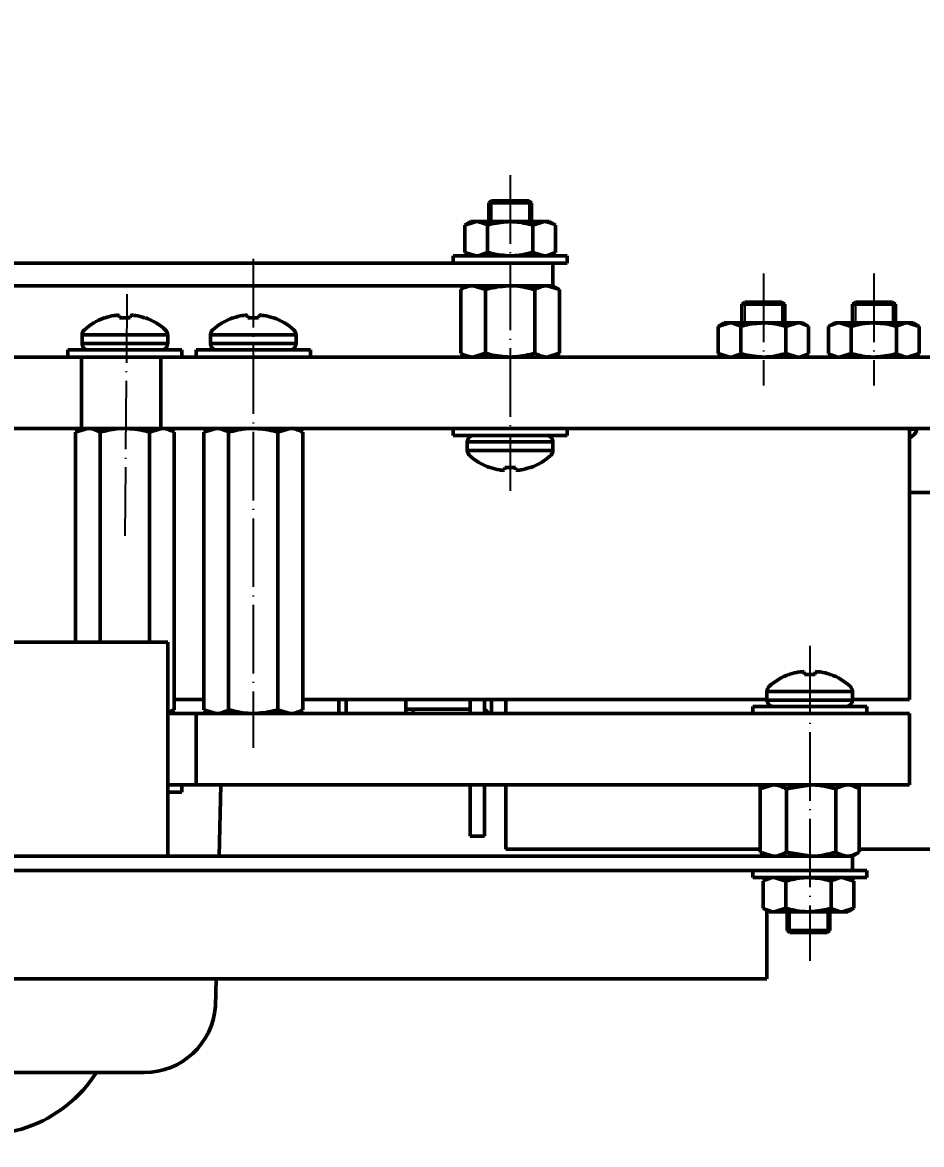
# Model space of a CAD drawing. Header units: inches. Extents: x -1846 to 3013, y 0 to 1997.
# Drawn here: x -477.4 to -382.9, y 165.7 to 283.8 of the extents above; entities that cross this region are included whole.
import ezdxf

# ---------------------------------------------------------------- set-up
doc = ezdxf.new("R2010")
doc.units = ezdxf.units.IN
doc.linetypes.add('ACAD_ISO04W100', pattern=[30, 24, -3, 0, -3])
for name, color, linetype, lineweight in [('Basic', 7, 'Continuous', 50), ('Tam', 1, 'ACAD_ISO04W100', 25), ('Thin', 3, 'Continuous', 25)]:
    doc.layers.add(name, color=color, linetype=linetype, lineweight=lineweight)
doc.styles.get("Standard").update_dxf_attribs({"font": '', "height": 4})
doc.styles.get('Standard').set_extended_font_data('TCVN 7284', italic=True)
doc.dimstyles.new('TCVN 7284', dxfattribs={"dimscale": 2, "dimtxt": 4, "dimasz": 2.5, "dimexe": 1.25, "dimexo": 0.625, "dimtad": 1, "dimtoh": 1, "dimdec": 0, "dimlfac": 0.66, "dimtxsty": 'Standard', "dimcen": 2.5, "dimclrd": 7, "dimclre": 7, "dimclrt": 7, "dimadec": 0, "dimazin": 0, "dimtfac": 1, "dimtdec": 0, "dimtofl": 0, "dimtmove": 0, "dimatfit": 3, "dimfxl": 1, "dimlwd": 25, "dimlwe": 25, "dimarcsym": 0})

# ---------------------------------------------------------------- blocks, each defined once
blk = doc.blocks.new('*D97')
at = {"layer": 'Defpoints', "color": 0, "ltscale": 0.3, "transparency": 16777216}
for p in [(-407.01, 325.06), (-296.43, 325.06), (-311.43, 165.72)]:
    blk.add_point(p, dxfattribs=at)
at = {"layer": 'Thin', "color": 7, "linetype": 'Continuous', "lineweight": 25, "ltscale": 0.3, "transparency": 16777216}
for p, q in [((-405.76, 325.06), (-293.93, 325.06)), ((-296.43, 170.72), (-296.43, 320.06)), ((-310.18, 165.72), (-293.93, 165.72))]:
    blk.add_line(p, q, dxfattribs=at)
at = {"layer": 'Thin', "color": 7, "ltscale": 0.3, "transparency": 16777216}
for points in [[(-297.27, 320.06), (-295.6, 320.06), (-296.43, 325.06)], [(-297.27, 170.72), (-295.6, 170.72), (-296.43, 165.72)]]:
    blk.add_solid(points, dxfattribs=at)
at = {"layer": 'Thin', "color": 7, "ltscale": 0.3, "transparency": 16777216, "insert": (-300.08, 245.39), "char_height": 4, "attachment_point": 5, "rotation": 90}
blk.add_mtext('105,0', dxfattribs=at)

msp = doc.modelspace()

# ---------------------------------------------------------------- linework, layer by layer
at = {"layer": 'Basic'}
for p, q in [((-428.38, 264.79), (-428.08, 264.99)), ((-428.38, 264.79), (-428.38, 262.81)), ((-428.38, 264.79), (-423.88, 264.79)), ((-424.18, 264.99), (-428.08, 264.99)), ((-423.88, 264.79), (-424.18, 264.99)), ((-423.88, 264.79), (-423.88, 262.81)), ((-430.26, 262.81), (-430.9, 262.44)), ((-430.9, 262.44), (-429.71, 262.81)), ((-430.9, 262.44), (-430.9, 259.58)), ((-430.26, 262.81), (-429.71, 262.81)), ((-429.71, 262.81), (-426.13, 262.81)), ((-428.52, 262.44), (-428.52, 259.58)), ((-426.13, 262.81), (-422.56, 262.81)), ((-423.75, 262.44), (-422.56, 262.81)), ((-423.75, 262.44), (-423.75, 259.58)), ((-422.56, 262.81), (-422.01, 262.81)), ((-421.37, 262.44), (-422.01, 262.81)), ((-421.37, 262.44), (-421.37, 259.58)), ((-432.13, 259.21), (-432.13, 258.46)), ((-432.13, 259.21), (-420.13, 259.21)), ((-430.9, 259.58), (-430.26, 259.21)), ((-430.9, 259.58), (-429.71, 259.21)), ((-423.75, 259.58), (-422.56, 259.21)), ((-422.01, 259.21), (-421.37, 259.58)), ((-420.13, 258.46), (-420.13, 259.21)), ((-533.17, 258.46), (-430.1, 258.46)), ((-430.1, 258.46), (-422.17, 258.46)), ((-422.17, 258.46), (-421.63, 258.46)), ((-421.63, 258.46), (-421.63, 256.06)), ((-421.63, 258.46), (-420.13, 258.46)), ((-541.63, 256.06), (-421.63, 256.06)), ((-430.63, 256.06), (-431.33, 255.66)), ((-431.33, 255.66), (-431.33, 248.97)), ((-428.73, 255.66), (-430.03, 256.06)), ((-428.73, 255.66), (-428.73, 248.97)), ((-423.54, 255.66), (-423.54, 248.97)), ((-420.94, 255.66), (-422.24, 256.06)), ((-420.94, 255.66), (-421.63, 256.06)), ((-420.94, 255.66), (-420.94, 248.97)), ((-401.76, 254.14), (-401.46, 254.34)), ((-401.76, 254.14), (-401.76, 252.16)), ((-401.76, 254.14), (-397.26, 254.14)), ((-397.56, 254.34), (-401.46, 254.34)), ((-397.26, 254.14), (-397.56, 254.34)), ((-397.26, 254.14), (-397.26, 252.16)), ((-390.13, 254.14), (-389.83, 254.34)), ((-390.13, 254.14), (-390.13, 252.16)), ((-390.13, 254.14), (-385.63, 254.14)), ((-385.93, 254.34), (-389.83, 254.34)), ((-385.63, 254.14), (-385.93, 254.34)), ((-385.63, 254.14), (-385.63, 252.16)), ((-468.78, 252.69), (-468.71, 252.69)), ((-467.22, 252.94), (-467.2, 252.69)), ((-467.2, 252.69), (-466.07, 252.69)), ((-466.07, 252.69), (-466.05, 252.94)), ((-464.56, 252.69), (-464.49, 252.69)), ((-455.28, 252.69), (-455.21, 252.69)), ((-453.72, 252.94), (-453.7, 252.69)), ((-453.7, 252.69), (-452.57, 252.69)), ((-452.57, 252.69), (-452.55, 252.94)), ((-451.06, 252.69), (-450.99, 252.69)), ((-403.63, 252.16), (-404.27, 251.79)), ((-404.27, 251.79), (-403.08, 252.16)), ((-404.27, 251.79), (-404.27, 248.93)), ((-403.63, 252.16), (-403.08, 252.16)), ((-403.08, 252.16), (-399.51, 252.16)), ((-401.89, 251.79), (-401.89, 248.93)), ((-399.51, 252.16), (-395.94, 252.16)), ((-397.13, 251.79), (-395.94, 252.16)), ((-397.13, 251.79), (-397.13, 248.93)), ((-395.94, 252.16), (-395.38, 252.16)), ((-394.75, 251.79), (-395.38, 252.16)), ((-394.75, 251.79), (-394.75, 248.93)), ((-392.01, 252.16), (-392.65, 251.79)), ((-392.65, 248.93), (-392.65, 251.79)), ((-392.01, 252.16), (-391.46, 252.16)), ((-390.27, 251.79), (-391.46, 252.16)), ((-387.88, 252.16), (-391.46, 252.16)), ((-390.27, 248.93), (-390.27, 251.79)), ((-387.88, 252.16), (-384.31, 252.16)), ((-385.5, 248.93), (-385.5, 251.79)), ((-383.12, 251.79), (-384.31, 252.16)), ((-384.31, 252.16), (-383.76, 252.16)), ((-383.12, 251.79), (-383.76, 252.16)), ((-383.12, 248.93), (-383.12, 251.79)), ((-471.13, 250.9), (-471.13, 249.99)), ((-471.13, 250.9), (-462.13, 250.9)), ((-462.13, 249.99), (-462.13, 250.9)), ((-457.63, 250.9), (-457.63, 249.99)), ((-457.63, 250.9), (-448.63, 250.9)), ((-448.63, 249.99), (-448.63, 250.9)), ((-472.63, 249.31), (-472.63, 248.56)), ((-472.63, 249.31), (-460.63, 249.31)), ((-471.13, 249.99), (-462.13, 249.99)), ((-460.63, 248.56), (-460.63, 249.31)), ((-459.13, 249.31), (-459.13, 248.56)), ((-459.13, 249.31), (-447.13, 249.31)), ((-457.63, 249.99), (-448.63, 249.99)), ((-447.13, 248.56), (-447.13, 249.31)), ((-492.09, 248.56), (-471.18, 248.56)), ((-471.18, 241.06), (-471.18, 248.56)), ((-471.18, 248.56), (-462.86, 248.56)), ((-462.86, 248.56), (-462.86, 241.06)), ((-462.86, 248.56), (-360.81, 248.56)), ((-431.33, 248.97), (-430.63, 248.56)), ((-428.73, 248.97), (-430.03, 248.56)), ((-420.94, 248.97), (-422.24, 248.56)), ((-421.63, 248.56), (-420.94, 248.97)), ((-404.27, 248.93), (-403.63, 248.56)), ((-404.27, 248.93), (-403.08, 248.56)), ((-397.29, 248.57), (-397.26, 248.59)), ((-397.13, 248.93), (-395.94, 248.56)), ((-395.38, 248.56), (-394.75, 248.93)), ((-392.65, 248.93), (-392.01, 248.56)), ((-390.27, 248.93), (-391.46, 248.56)), ((-389.64, 248.57), (-389.66, 248.56)), ((-385.68, 248.57), (-385.64, 248.59)), ((-383.12, 248.93), (-384.31, 248.56)), ((-383.76, 248.56), (-383.12, 248.93)), ((-492.09, 241.06), (-471.18, 241.06)), ((-471.13, 241.06), (-471.83, 240.66)), ((-471.83, 240.66), (-470.53, 241.06)), ((-462.86, 241.06), (-471.18, 241.06)), ((-464.04, 240.66), (-462.74, 241.06)), ((-462.86, 241.06), (-360.81, 241.06)), ((-461.44, 240.66), (-462.13, 241.06)), ((-457.63, 241.06), (-458.33, 240.66)), ((-458.33, 240.66), (-457.03, 241.06)), ((-450.54, 240.66), (-449.24, 241.06)), ((-447.94, 240.66), (-448.63, 241.06)), ((-432.13, 241.06), (-432.13, 240.31)), ((-420.13, 240.31), (-420.13, 241.06)), ((-384.13, 241.06), (-384.13, 212.56)), ((-383.38, 240.98), (-384.13, 240.98)), ((-383.38, 240.98), (-383.38, 241.06)), ((-471.83, 218.56), (-471.83, 240.66)), ((-469.23, 218.56), (-469.23, 240.66)), ((-464.04, 218.56), (-464.04, 240.66)), ((-461.44, 211.47), (-461.44, 240.66)), ((-458.33, 211.47), (-458.33, 240.66)), ((-455.73, 211.47), (-455.73, 240.66)), ((-450.54, 211.47), (-450.54, 240.66)), ((-447.94, 211.47), (-447.94, 240.66)), ((-420.13, 240.31), (-432.13, 240.31)), ((-430.63, 239.64), (-430.63, 238.73)), ((-421.63, 239.64), (-430.63, 239.64)), ((-421.63, 238.73), (-421.63, 239.64)), ((-421.63, 238.73), (-430.63, 238.73)), ((-428.21, 236.94), (-428.28, 236.94)), ((-426.7, 236.94), (-426.72, 236.69)), ((-425.57, 236.94), (-426.7, 236.94)), ((-425.55, 236.69), (-425.57, 236.94)), ((-423.99, 236.94), (-424.06, 236.94)), ((-381.13, 234.31), (-384.13, 234.31)), ((-501.13, 218.56), (-462.13, 218.56)), ((-462.13, 218.56), (-462.13, 196.06)), ((-396.78, 215.19), (-396.71, 215.19)), ((-395.22, 215.44), (-395.2, 215.19)), ((-395.2, 215.19), (-394.07, 215.19)), ((-394.07, 215.19), (-394.05, 215.44)), ((-392.56, 215.19), (-392.49, 215.19)), ((-461.44, 212.56), (-458.33, 212.56)), ((-447.94, 212.56), (-399.13, 212.56)), ((-444.13, 211.06), (-444.13, 212.56)), ((-443.38, 211.06), (-443.38, 212.56)), ((-437.08, 211.06), (-437.08, 212.56)), ((-430.33, 211.06), (-430.33, 212.56)), ((-428.83, 211.06), (-428.83, 212.56)), ((-428.08, 212.56), (-428.08, 211.06)), ((-426.58, 212.56), (-426.58, 211.06)), ((-399.13, 213.4), (-399.13, 212.49)), ((-399.13, 213.4), (-390.13, 213.4)), ((-399.13, 212.49), (-390.13, 212.49)), ((-390.13, 212.49), (-390.13, 213.4)), ((-390.13, 212.56), (-384.13, 212.56)), ((-462.13, 211.06), (-461.44, 211.47)), ((-458.33, 211.47), (-457.63, 211.06)), ((-458.33, 211.47), (-457.03, 211.06)), ((-450.54, 211.47), (-449.24, 211.06)), ((-448.63, 211.06), (-447.94, 211.47)), ((-437.08, 211.51), (-430.33, 211.51)), ((-436.33, 211.06), (-436.33, 211.51)), ((-428.83, 211.51), (-428.38, 211.06)), ((-400.63, 211.81), (-400.63, 211.06)), ((-400.63, 211.81), (-388.63, 211.81)), ((-388.63, 211.06), (-388.63, 211.81)), ((-459.13, 211.06), (-462.13, 211.06)), ((-459.13, 203.56), (-459.13, 211.06)), ((-459.13, 211.06), (-391.63, 211.06)), ((-391.63, 211.06), (-384.13, 211.06)), ((-384.13, 211.06), (-384.13, 203.56)), ((-459.13, 203.56), (-462.13, 203.56)), ((-460.63, 202.81), (-460.63, 203.56)), ((-459.13, 203.56), (-391.63, 203.56)), ((-456.73, 196.06), (-456.55, 203.56)), ((-430.33, 198.16), (-430.33, 203.56)), ((-428.83, 198.16), (-428.83, 203.56)), ((-426.58, 203.56), (-426.58, 196.81)), ((-399.83, 196.47), (-399.83, 203.56)), ((-399.83, 203.16), (-398.46, 203.56)), ((-399.71, 203.23), (-399.83, 203.16)), ((-399.83, 196.47), (-399.83, 203.16)), ((-399.13, 203.56), (-399.74, 203.22)), ((-397.08, 203.16), (-394.49, 203.56)), ((-397.08, 196.47), (-397.08, 203.16)), ((-391.89, 196.47), (-391.89, 203.16)), ((-384.13, 203.56), (-391.63, 203.56)), ((-389.53, 203.22), (-390.13, 203.56)), ((-389.44, 196.47), (-389.44, 203.56)), ((-389.44, 196.47), (-389.44, 203.16)), ((-460.63, 202.81), (-462.13, 202.81)), ((-430.33, 198.16), (-428.83, 198.16)), ((-573.13, 196.06), (-394.63, 196.06)), ((-426.58, 196.81), (-399.83, 196.81)), ((-399.83, 196.47), (-398.46, 196.06)), ((-399.71, 196.4), (-399.83, 196.47)), ((-399.74, 196.41), (-399.13, 196.06)), ((-397.08, 196.47), (-394.49, 196.06)), ((-394.56, 196.06), (-390.13, 196.06)), ((-392.86, 196.06), (-392.88, 196.07)), ((-390.13, 196.06), (-389.53, 196.41)), ((-390.13, 196.06), (-390.13, 194.56)), ((-389.44, 196.81), (-381.13, 196.81)), ((-390.13, 194.56), (-390.13, 194.93)), ((-564.67, 194.56), (-398.6, 194.56)), ((-400.63, 194.56), (-400.63, 193.81)), ((-389.61, 193.81), (-400.63, 193.81)), ((-398.89, 193.81), (-399.53, 193.44)), ((-390.67, 194.56), (-398.6, 194.56)), ((-397.14, 193.44), (-398.34, 193.81)), ((-390, 193.44), (-391.19, 193.81)), ((-390.67, 194.56), (-390.13, 194.56)), ((-390, 193.44), (-390.64, 193.81)), ((-390.13, 194.56), (-390.32, 194.56)), ((-389.61, 194.56), (-390.13, 194.56)), ((-388.63, 194.56), (-389.61, 194.56)), ((-388.63, 193.81), (-389.61, 193.81)), ((-388.63, 193.81), (-388.63, 194.56)), ((-399.53, 190.58), (-399.53, 193.44)), ((-397.14, 190.58), (-397.14, 193.44)), ((-392.38, 190.58), (-392.38, 193.44)), ((-390, 190.58), (-390, 193.44)), ((-399.53, 190.58), (-398.89, 190.21)), ((-399.13, 183.16), (-399.13, 190.36)), ((-398.34, 190.21), (-398.89, 190.21)), ((-397.14, 190.58), (-398.34, 190.21)), ((-394.76, 190.21), (-398.34, 190.21)), ((-397.01, 188.24), (-397.01, 190.21)), ((-391.19, 190.21), (-394.76, 190.21)), ((-392.51, 188.24), (-392.51, 190.21)), ((-390, 190.58), (-391.19, 190.21)), ((-390.64, 190.21), (-391.19, 190.21)), ((-390.64, 190.21), (-390, 190.58)), ((-392.51, 188.24), (-397.01, 188.24)), ((-397.01, 188.24), (-396.71, 188.04)), ((-396.71, 188.04), (-392.81, 188.04)), ((-392.51, 188.24), (-392.81, 188.04)), ((-399.13, 183.16), (-564.13, 183.16)), ((-457.12, 180.28), (-457.05, 183.16)), ((-464.6, 173.3), (-498.67, 173.3))]:
    msp.add_line(p, q, dxfattribs=at)
at = {"layer": 'Basic', "flags": 128}
msp.add_lwpolyline([(-384.13, 240.04), (-383.94, 240.19), (-383.6, 240.48)], dxfattribs=at)
at = {"layer": 'Basic'}
for centre, radius, start, end in [((-466.63, 246.73), 6.34, 109.825, 132.4927), ((-466.64, 246.68), 6.36, 100.1662, 109.027), ((-467.01, 247.61), 5.37, 93.964, 97.9842), ((-467.56, 251.92), 1.07, 71.7311, 80.5485), ((-465.71, 251.92), 1.07, 99.4515, 108.2689), ((-466.26, 247.61), 5.37, 82.0158, 86.036), ((-466.63, 246.68), 6.36, 70.973, 79.8338), ((-466.63, 246.73), 6.34, 47.5073, 70.175), ((-453.13, 246.73), 6.34, 109.825, 132.4927), ((-453.14, 246.68), 6.36, 100.1662, 109.027), ((-453.51, 247.61), 5.37, 93.964, 97.9842), ((-454.06, 251.92), 1.07, 71.7311, 80.5485), ((-452.21, 251.92), 1.07, 99.4515, 108.2689), ((-452.76, 247.61), 5.37, 82.0158, 86.036), ((-453.13, 246.68), 6.36, 70.973, 79.8338), ((-453.13, 246.73), 6.34, 47.5073, 70.175), ((-470.46, 250.9), 0.675, 132.4927, 180), ((-462.81, 250.9), 0.675, 0, 47.5073), ((-456.96, 250.9), 0.675, 132.4927, 180), ((-449.31, 250.9), 0.675, 0, 47.5073), ((-470.46, 249.99), 0.675, 180, 270), ((-462.81, 249.99), 0.675, 270, 0), ((-456.96, 249.99), 0.675, 180, 270), ((-449.31, 249.99), 0.675, 270, 0), ((-384.06, 240.98), 0.675, 312.4927, 0), ((-429.96, 239.64), 0.675, 90, 180), ((-422.31, 239.64), 0.675, 0, 90), ((-429.96, 238.73), 0.675, 180, 227.5073), ((-422.31, 238.73), 0.675, 312.4927, 0), ((-426.13, 242.9), 6.34, 227.5073, 250.175), ((-426.13, 242.9), 6.34, 289.825, 312.4927), ((-426.14, 242.95), 6.36, 250.973, 259.8338), ((-426.51, 242.01), 5.37, 262.0158, 266.036), ((-427.06, 237.7), 1.07, 279.4515, 288.2689), ((-425.21, 237.7), 1.07, 251.7311, 260.5485), ((-425.76, 242.01), 5.37, 273.964, 277.9842), ((-426.13, 242.95), 6.36, 280.1662, 289.027), ((-394.63, 209.23), 6.34, 109.825, 132.4927), ((-394.64, 209.18), 6.36, 100.1662, 109.027), ((-395.01, 210.11), 5.37, 93.964, 97.9842), ((-395.56, 214.42), 1.07, 71.7311, 80.5485), ((-393.71, 214.42), 1.07, 99.4515, 108.2689), ((-394.26, 210.11), 5.37, 82.0158, 86.036), ((-394.63, 209.18), 6.36, 70.973, 79.8338), ((-394.63, 209.23), 6.34, 47.5073, 70.175), ((-398.46, 213.4), 0.675, 132.4927, 180), ((-390.81, 213.4), 0.675, 0, 47.5073), ((-398.46, 212.49), 0.675, 180, 270), ((-390.81, 212.49), 0.675, 270, 0), ((-464.6, 180.8), 7.5, 270, 356), ((-481.63, 180.99), 14.25, 212.6369, 289.3348), ((-481.63, 180.99), 14.25, 289.3348, 327.3631)]:
    msp.add_arc(centre, radius, start, end, dxfattribs=at)
for points, knots in [([(-429.71, 262.81), (-429.68, 262.81), (-429.28, 262.81), (-428.88, 262.62), (-428.52, 262.44)], [0, 0, 0, 0, 0.0701503, 1, 1, 1, 1]), ([(-428.52, 262.44), (-428.37, 262.49), (-427.59, 262.71), (-426.78, 262.77), (-426.13, 262.81)], [0, 0, 0, 0, 0.194876, 1, 1, 1, 1]), ([(-426.13, 262.81), (-425.96, 262.81), (-425.15, 262.79), (-424.37, 262.6), (-423.75, 262.44)], [0, 0, 0, 0, 0.219209, 1, 1, 1, 1]), ([(-422.56, 262.81), (-422.53, 262.81), (-422.13, 262.81), (-421.74, 262.62), (-421.37, 262.44)], [0, 0, 0, 0, 0.0701503, 1, 1, 1, 1]), ([(-429.71, 259.21), (-429.68, 259.21), (-429.28, 259.22), (-428.88, 259.41), (-428.52, 259.58)], [0, 0, 0, 0, 0.0701503, 1, 1, 1, 1]), ([(-428.52, 259.58), (-428.37, 259.54), (-427.59, 259.32), (-426.78, 259.26), (-426.13, 259.21)], [0, 0, 0, 0, 0.194876, 1, 1, 1, 1]), ([(-426.13, 259.21), (-425.96, 259.22), (-425.15, 259.23), (-424.37, 259.43), (-423.75, 259.58)], [0, 0, 0, 0, 0.219209, 1, 1, 1, 1]), ([(-422.56, 259.21), (-422.53, 259.21), (-422.13, 259.22), (-421.74, 259.41), (-421.37, 259.58)], [0, 0, 0, 0, 0.0701503, 1, 1, 1, 1]), ([(-430.03, 256.06), (-430.06, 256.06), (-430.5, 256.06), (-430.93, 255.85), (-431.33, 255.66)], [0, 0, 0, 0, 0.07016, 1, 1, 1, 1]), ([(-426.13, 256.06), (-426.84, 256.01), (-427.72, 255.95), (-428.57, 255.71), (-428.73, 255.66)], [0, 0, 0, 0, 0.804908, 1, 1, 1, 1]), ([(-423.54, 255.66), (-424.21, 255.83), (-425.06, 256.04), (-425.94, 256.06), (-426.13, 256.06)], [0, 0, 0, 0, 0.780622, 1, 1, 1, 1]), ([(-422.24, 256.06), (-422.27, 256.06), (-422.71, 256.06), (-423.14, 255.85), (-423.54, 255.66)], [0, 0, 0, 0, 0.07016, 1, 1, 1, 1]), ([(-403.08, 252.16), (-403.05, 252.16), (-402.65, 252.16), (-402.26, 251.97), (-401.89, 251.79)], [0, 0, 0, 0, 0.07015, 1, 1, 1, 1]), ([(-401.89, 251.79), (-401.74, 251.84), (-400.96, 252.06), (-400.16, 252.12), (-399.51, 252.16)], [0, 0, 0, 0, 0.194876, 1, 1, 1, 1]), ([(-399.51, 252.16), (-399.33, 252.16), (-398.53, 252.14), (-397.74, 251.95), (-397.13, 251.79)], [0, 0, 0, 0, 0.2192088, 1, 1, 1, 1]), ([(-395.94, 252.16), (-395.91, 252.16), (-395.51, 252.16), (-395.11, 251.97), (-394.75, 251.79)], [0, 0, 0, 0, 0.07015, 1, 1, 1, 1]), ([(-391.46, 252.16), (-391.49, 252.16), (-391.89, 252.16), (-392.28, 251.97), (-392.65, 251.79)], [0, 0, 0, 0, 0.07015, 1, 1, 1, 1]), ([(-387.88, 252.16), (-388.06, 252.16), (-388.87, 252.14), (-389.65, 251.95), (-390.27, 251.79)], [0, 0, 0, 0, 0.2192088, 1, 1, 1, 1]), ([(-385.5, 251.79), (-385.65, 251.84), (-386.43, 252.06), (-387.24, 252.12), (-387.88, 252.16)], [0, 0, 0, 0, 0.194876, 1, 1, 1, 1]), ([(-384.31, 252.16), (-384.34, 252.16), (-384.74, 252.16), (-385.14, 251.97), (-385.5, 251.79)], [0, 0, 0, 0, 0.07015, 1, 1, 1, 1]), ([(-430.03, 248.56), (-430.06, 248.56), (-430.5, 248.57), (-430.93, 248.77), (-431.33, 248.97)], [0, 0, 0, 0, 0.07016, 1, 1, 1, 1]), ([(-426.13, 248.56), (-426.84, 248.62), (-427.72, 248.68), (-428.57, 248.92), (-428.73, 248.97)], [0, 0, 0, 0, 0.804908, 1, 1, 1, 1]), ([(-423.54, 248.97), (-424.21, 248.8), (-425.06, 248.59), (-425.94, 248.57), (-426.13, 248.56)], [0, 0, 0, 0, 0.780622, 1, 1, 1, 1]), ([(-422.24, 248.56), (-422.27, 248.56), (-422.71, 248.57), (-423.14, 248.77), (-423.54, 248.97)], [0, 0, 0, 0, 0.07016, 1, 1, 1, 1]), ([(-403.08, 248.56), (-403.05, 248.56), (-402.65, 248.57), (-402.26, 248.76), (-401.89, 248.93)], [0, 0, 0, 0, 0.07015, 1, 1, 1, 1]), ([(-401.89, 248.93), (-401.74, 248.89), (-400.96, 248.67), (-400.16, 248.61), (-399.51, 248.56)], [0, 0, 0, 0, 0.194876, 1, 1, 1, 1]), ([(-399.51, 248.56), (-399.33, 248.57), (-398.53, 248.58), (-397.74, 248.78), (-397.13, 248.93)], [0, 0, 0, 0, 0.2192088, 1, 1, 1, 1]), ([(-395.94, 248.56), (-395.91, 248.56), (-395.51, 248.57), (-395.11, 248.76), (-394.75, 248.93)], [0, 0, 0, 0, 0.07015, 1, 1, 1, 1]), ([(-391.46, 248.56), (-391.49, 248.56), (-391.89, 248.57), (-392.28, 248.76), (-392.65, 248.93)], [0, 0, 0, 0, 0.07015, 1, 1, 1, 1]), ([(-387.88, 248.56), (-388.06, 248.57), (-388.87, 248.58), (-389.65, 248.78), (-390.27, 248.93)], [0, 0, 0, 0, 0.2192088, 1, 1, 1, 1]), ([(-385.5, 248.93), (-385.65, 248.89), (-386.43, 248.67), (-387.24, 248.61), (-387.88, 248.56)], [0, 0, 0, 0, 0.194876, 1, 1, 1, 1]), ([(-384.31, 248.56), (-384.34, 248.56), (-384.74, 248.57), (-385.14, 248.76), (-385.5, 248.93)], [0, 0, 0, 0, 0.07015, 1, 1, 1, 1]), ([(-470.53, 241.06), (-470.5, 241.06), (-470.06, 241.06), (-469.63, 240.85), (-469.23, 240.66)], [0, 0, 0, 0, 0.07016, 1, 1, 1, 1]), ([(-469.23, 240.66), (-468.56, 240.83), (-467.71, 241.04), (-466.83, 241.06), (-466.63, 241.06)], [0, 0, 0, 0, 0.780622, 1, 1, 1, 1]), ([(-466.63, 241.06), (-465.93, 241.01), (-465.05, 240.95), (-464.2, 240.71), (-464.04, 240.66)], [0, 0, 0, 0, 0.8049075, 1, 1, 1, 1]), ([(-462.74, 241.06), (-462.71, 241.06), (-462.27, 241.06), (-461.84, 240.85), (-461.44, 240.66)], [0, 0, 0, 0, 0.0701596, 1, 1, 1, 1]), ([(-457.03, 241.06), (-457, 241.06), (-456.56, 241.06), (-456.13, 240.85), (-455.73, 240.66)], [0, 0, 0, 0, 0.07016, 1, 1, 1, 1]), ([(-455.73, 240.66), (-455.06, 240.83), (-454.21, 241.04), (-453.33, 241.06), (-453.13, 241.06)], [0, 0, 0, 0, 0.780622, 1, 1, 1, 1]), ([(-453.13, 241.06), (-452.43, 241.01), (-451.55, 240.95), (-450.7, 240.71), (-450.54, 240.66)], [0, 0, 0, 0, 0.8049075, 1, 1, 1, 1]), ([(-449.24, 241.06), (-449.21, 241.06), (-448.77, 241.06), (-448.34, 240.85), (-447.94, 240.66)], [0, 0, 0, 0, 0.0701596, 1, 1, 1, 1]), ([(-457.03, 211.06), (-457, 211.06), (-456.56, 211.07), (-456.13, 211.27), (-455.73, 211.47)], [0, 0, 0, 0, 0.07016, 1, 1, 1, 1]), ([(-455.73, 211.47), (-455.06, 211.3), (-454.21, 211.09), (-453.33, 211.07), (-453.13, 211.06)], [0, 0, 0, 0, 0.780622, 1, 1, 1, 1]), ([(-453.13, 211.06), (-452.43, 211.12), (-451.55, 211.18), (-450.7, 211.42), (-450.54, 211.47)], [0, 0, 0, 0, 0.8049075, 1, 1, 1, 1]), ([(-449.24, 211.06), (-449.21, 211.06), (-448.77, 211.07), (-448.34, 211.27), (-447.94, 211.47)], [0, 0, 0, 0, 0.07016, 1, 1, 1, 1]), ([(-398.46, 203.56), (-398.42, 203.56), (-397.96, 203.56), (-397.51, 203.35), (-397.08, 203.16)], [0, 0, 0, 0, 0.07016, 1, 1, 1, 1]), ([(-394.49, 203.56), (-394.43, 203.56), (-393.55, 203.56), (-392.69, 203.35), (-391.89, 203.16)], [0, 0, 0, 0, 0.07016, 1, 1, 1, 1]), ([(-391.89, 203.16), (-391.81, 203.21), (-391.41, 203.45), (-391, 203.51), (-390.67, 203.56)], [0, 0, 0, 0, 0.195092, 1, 1, 1, 1]), ([(-390.67, 203.56), (-390.58, 203.56), (-390.16, 203.54), (-389.76, 203.33), (-389.44, 203.16)], [0, 0, 0, 0, 0.219378, 1, 1, 1, 1]), ([(-398.46, 196.06), (-398.42, 196.06), (-397.96, 196.07), (-397.51, 196.27), (-397.08, 196.47)], [0, 0, 0, 0, 0.07016, 1, 1, 1, 1]), ([(-394.49, 196.06), (-394.43, 196.06), (-393.55, 196.07), (-392.69, 196.27), (-391.89, 196.47)], [0, 0, 0, 0, 0.07016, 1, 1, 1, 1]), ([(-391.89, 196.47), (-391.81, 196.42), (-391.41, 196.18), (-391, 196.12), (-390.67, 196.06)], [0, 0, 0, 0, 0.195092, 1, 1, 1, 1]), ([(-390.67, 196.06), (-390.58, 196.07), (-390.16, 196.09), (-389.76, 196.3), (-389.44, 196.47)], [0, 0, 0, 0, 0.219378, 1, 1, 1, 1]), ([(-398.34, 193.81), (-398.36, 193.81), (-398.77, 193.81), (-399.16, 193.62), (-399.53, 193.44)], [0, 0, 0, 0, 0.0701503, 1, 1, 1, 1]), ([(-394.76, 193.81), (-394.94, 193.81), (-395.75, 193.79), (-396.53, 193.6), (-397.14, 193.44)], [0, 0, 0, 0, 0.219209, 1, 1, 1, 1]), ([(-392.38, 193.44), (-392.53, 193.49), (-393.31, 193.71), (-394.11, 193.77), (-394.76, 193.81)], [0, 0, 0, 0, 0.194876, 1, 1, 1, 1]), ([(-391.19, 193.81), (-391.22, 193.81), (-391.62, 193.81), (-392.02, 193.62), (-392.38, 193.44)], [0, 0, 0, 0, 0.0701503, 1, 1, 1, 1]), ([(-398.34, 190.21), (-398.36, 190.21), (-398.77, 190.22), (-399.16, 190.41), (-399.53, 190.58)], [0, 0, 0, 0, 0.0701503, 1, 1, 1, 1]), ([(-394.76, 190.21), (-394.94, 190.22), (-395.75, 190.23), (-396.53, 190.43), (-397.14, 190.58)], [0, 0, 0, 0, 0.219209, 1, 1, 1, 1]), ([(-392.38, 190.58), (-392.53, 190.54), (-393.31, 190.32), (-394.11, 190.26), (-394.76, 190.21)], [0, 0, 0, 0, 0.194876, 1, 1, 1, 1]), ([(-391.19, 190.21), (-391.22, 190.21), (-391.62, 190.22), (-392.02, 190.41), (-392.38, 190.58)], [0, 0, 0, 0, 0.0701503, 1, 1, 1, 1])]:
    msp.add_open_spline(points, degree=3, knots=knots, dxfattribs=at)
msp.add_open_spline([(-462.13, 211.17), (-461.9, 211.24), (-461.67, 211.35), (-461.44, 211.47)], degree=3, dxfattribs=at)
msp.add_point((-390.13, 194.56), dxfattribs=at)
at = {"layer": 'Tam', "ltscale": 0.3}
for p, q in [((-426.13, 267.69), (-426.13, 234.49)), ((-453.13, 258.89), (-453.13, 207.45)), ((-399.51, 257.34), (-399.51, 245.56)), ((-387.88, 257.34), (-387.88, 245.56)), ((-466.42, 255.17), (-466.63, 229.3)), ((-394.63, 218.19), (-394.63, 185.04))]:
    msp.add_line(p, q, dxfattribs=at)
at = {"layer": 'Thin', "ltscale": 0.3}
for p, q in [((-428.08, 264.99), (-428.08, 262.81)), ((-424.18, 264.99), (-424.18, 262.81)), ((-401.46, 254.34), (-401.46, 252.16)), ((-397.56, 254.34), (-397.56, 252.16)), ((-389.83, 254.34), (-389.83, 252.16)), ((-385.93, 254.34), (-385.93, 252.16))]:
    msp.add_line(p, q, dxfattribs=at)
at = {"layer": 'Thin'}
for p, q in [((-396.71, 190.21), (-396.71, 188.04)), ((-392.81, 190.21), (-392.81, 188.04))]:
    msp.add_line(p, q, dxfattribs=at)

# ---------------------------------------------------------------- dimensions: what is measured, and where the dimension line sits
at = {"layer": 'Thin', "ltscale": 0.3}
dim = msp.add_linear_dim(base=(-296.43, 325.06), p1=(-311.43, 165.72), p2=(-407.01, 325.06), angle=90, text='105,0', dimstyle='TCVN 7284', dxfattribs=at)
dim.commit()
dim.dimension.update_dxf_attribs({"geometry": '*D97', "text_midpoint": (-296.43, 245.39), "dimtype": 160})

doc.saveas('drawing.dxf')
